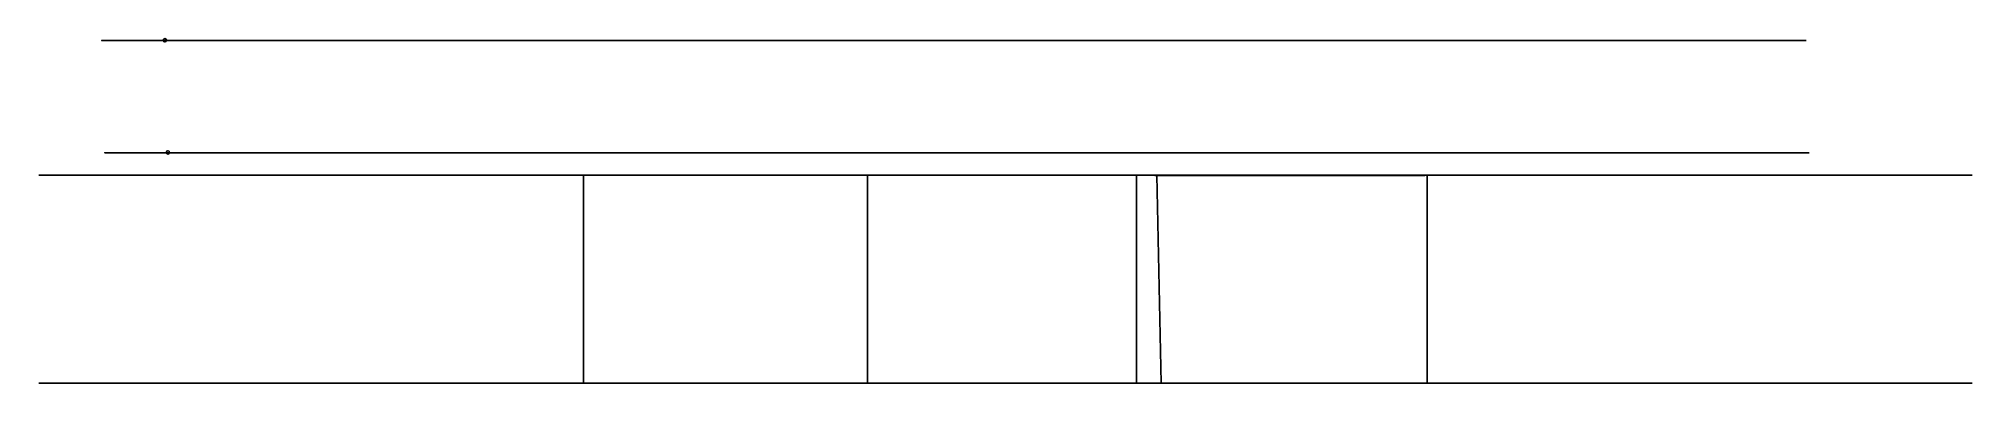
# Model space of a CAD drawing. Header units: millimetres. Extents: x 173295.9 to 173382.1, y -9.3 to 6.1.
import ezdxf

# ---------------------------------------------------------------- set-up
doc = ezdxf.new("R2010")
doc.units = ezdxf.units.MM

msp = doc.modelspace()

# ---------------------------------------------------------------- linework, layer by layer
at = {"extrusion": (0, -1, 0)}
for p, q in [((173298.713, 6, -17484.303), (173374.713, 6, -17484.303)), ((173299.503, 6, -17484.916), (173373.923, 6, -17484.916)), ((173298.851, 1, -17484.284), (173374.851, 1, -17484.284)), ((173299.641, 1, -17484.897), (173374.061, 1, -17484.897)), ((173296.421, 0, -17489.887), (173296.289, 0, -17489.708)), ((173296.289, 0, -17489.708), (173311.895, 0, -17478.323)), ((173300.673, 0, -17486.771), (173296.421, 0, -17489.887)), ((173311.919, 0, -17486.806), (173300.673, 0, -17486.771)), ((173311.895, 0, -17478.548), (173309.39, 0, -17480.384)), ((173309.39, 0, -17480.384), (173309.391, 0, -17486.41)), ((173309.391, 0, -17486.41), (173311.886, 0, -17486.392)), ((173311.895, 0, -17478.323), (173311.895, 0, -17478.548)), ((173312.11, 0, -17478.638), (173312.33, 0, -17478.474)), ((173312.379, 0, -17488.925), (173312.164, 0, -17488.922)), ((173313.907, 0, -17486.812), (173312.639, 0, -17486.808)), ((173312.674, 0, -17486.387), (173314.147, 0, -17486.377)), ((173313.003, 0, -17488.934), (173312.837, 0, -17488.932)), ((173320.193, 0, -17487.222), (173313.263, 0, -17489.462)), ((173313.263, 0, -17489.462), (173313.263, 0, -17489.094)), ((173313.263, 0, -17489.094), (173320.193, 0, -17486.831)), ((173314.147, 0, -17486.377), (173315.369, 0, -17486.368)), ((173320.193, 0, -17486.831), (173314.994, 0, -17486.815)), ((173315.369, 0, -17486.368), (173320.137, 0, -17486.335)), ((173319.939, 0, -17478.493), (173320.075, 0, -17478.599)), ((173320.132, 0, -17478.599), (173320.333, 0, -17478.599)), ((173320.301, 0, -17486.831), (173320.193, 0, -17486.831)), ((173320.301, 0, -17486.831), (173320.193, 0, -17486.831)), ((173320.193, 0, -17486.831), (173320.193, 0, -17487.222)), ((173320.193, 0, -17487.222), (173357.807, 0, -17487.222)), ((173357.807, 0, -17487.248), (173320.193, 0, -17487.248)), ((173320.193, 0, -17487.248), (173320.193, 0, -17487.222)), ((173320.517, 0, -17486.831), (173320.301, 0, -17486.831)), ((173332.075, 0, -17486.828), (173320.517, 0, -17486.831)), ((173324.062, 0, -17481.01), (173324.253, 0, -17481.148)), ((173357.807, 0, -17487.222), (173357.807, 0, -17487.248)), ((173357.707, -9.27, -17486.821), (173345.665, -9.27, -17486.824))]:
    msp.add_line(p, q, dxfattribs=at)
at = {"extrusion": (0, -1, 6.12323e-17)}
for p, q in [((173295.907, 0, -17489.718), (173295.907, 0, -17489.718)), ((173296.289, 0, -17489.708), (173296.289, 0, -17489.708)), ((173320.193, 0, -17486.831), (173300.673, 0, -17486.771)), ((173309.119, 0, -17486.412), (173301.172, 0, -17486.406)), ((173303.251, 0, -17484.882), (173303.252, 0, -17486.413)), ((173303.465, 0, -17484.725), (173303.465, 0, -17486.413)), ((173306.252, 0, -17482.683), (173306.253, 0, -17486.412)), ((173306.473, 0, -17482.522), (173306.473, 0, -17486.412)), ((173309.117, 0, -17480.583), (173309.119, 0, -17486.412)), ((173309.119, 0, -17486.412), (173320.137, 0, -17486.335)), ((173309.356, 0, -17488.882), (173309.348, 0, -17489.446)), ((173311.981, 0, -17489.462), (173309.348, 0, -17489.446)), ((173313.106, 0, -17488.936), (173309.356, 0, -17488.882)), ((173309.39, 0, -17480.384), (173309.391, 0, -17486.411)), ((173311.895, 0, -17478.548), (173311.895, 0, -17478.548)), ((173311.895, 0, -17478.323), (173311.895, 0, -17478.323)), ((173311.895, 0, -17478.323), (173312.239, 0, -17478.072)), ((173312.11, 0, -17478.638), (173311.895, 0, -17478.548)), ((173311.956, 0, -17489.973), (173311.955, 0, -17490.181)), ((173311.955, 0, -17490.181), (173313.342, 0, -17490.193)), ((173313.313, 0, -17489.979), (173311.956, 0, -17489.973)), ((173312.2, 0, -17489.174), (173311.981, 0, -17489.384)), ((173311.981, 0, -17489.384), (173311.981, 0, -17489.443)), ((173313.263, 0, -17489.462), (173311.981, 0, -17489.462)), ((173311.981, 0, -17489.462), (173311.981, 0, -17489.443)), ((173312.55, 0, -17478.311), (173312.11, 0, -17478.638)), ((173312.164, 0, -17488.922), (173312.2, 0, -17489.174)), ((173312.2, 0, -17489.174), (173313.02, 0, -17489.181)), ((173312.239, 0, -17478.072), (173312.55, 0, -17478.027)), ((173312.55, 0, -17478.027), (173312.55, 0, -17478.311)), ((173313.02, 0, -17489.181), (173313.263, 0, -17489.094)), ((173313.263, 0, -17489.094), (173313.106, 0, -17488.936)), ((173313.263, 0, -17489.094), (173313.263, 0, -17489.462)), ((173313.263, 0, -17489.094), (173320.193, 0, -17486.831)), ((173320.193, 0, -17487.222), (173313.263, 0, -17489.462)), ((173320.075, 0, -17478.599), (173319.939, 0, -17478.493)), ((173319.939, 0, -17478.493), (173319.948, 0, -17478.037)), ((173319.948, 0, -17478.037), (173320.274, 0, -17478.058)), ((173320.333, 0, -17478.599), (173320.075, 0, -17478.599)), ((173320.193, 0, -17487.222), (173357.749, 0, -17487.244)), ((173320.193, 0, -17486.831), (173320.193, 0, -17487.222)), ((173320.574, 0, -17478.279), (173320.274, 0, -17478.058)), ((173324.322, 0, -17481.33), (173324.137, 0, -17481.33)), ((173324.185, 0, -17481.33), (173324.148, 0, -17486.83)), ((173324.257, 0, -17486.83), (173324.257, 0, -17481.33)), ((173324.331, 0, -17481.205), (173324.322, 0, -17481.33)), ((173326.771, 0, -17482.977), (173326.68, 0, -17483.116)), ((173326.68, 0, -17483.116), (173326.848, 0, -17483.263)), ((173326.848, 0, -17483.263), (173326.988, 0, -17483.314)), ((173326.881, 0, -17483.275), (173326.854, 0, -17486.829)), ((173326.96, 0, -17483.304), (173326.961, 0, -17486.829)), ((173326.988, 0, -17483.314), (173327.106, 0, -17483.22)), ((173326.988, 0, -17483.314), (173329.4, 0, -17486.828)), ((173327.106, 0, -17483.22), (173329.611, 0, -17486.833)), ((173329.611, 0, -17485.039), (173329.61, 0, -17486.834)), ((173329.698, 0, -17485.102), (173329.682, 0, -17486.834)), ((173329.698, 0, -17485.102), (173329.698, 0, -17485.102)), ((173332.865, 0, -17485.862), (173344.854, 0, -17485.872)), ((173332.865, 0, -17485.862), (173332.866, 0, -17486.827)), ((173344.854, 0, -17485.947), (173333.063, 0, -17485.956)), ((173333.063, 0, -17485.956), (173333.063, 0, -17486.827)), ((173348.345, 0, -17485.125), (173348.343, 0, -17486.824)), ((173348.432, 0, -17485.063), (173348.416, 0, -17486.824)), ((173350.956, 0, -17483.269), (173348.437, 0, -17486.823)), ((173351.073, 0, -17483.365), (173348.647, 0, -17486.823)), ((173351.073, 0, -17483.365), (173350.956, 0, -17483.269)), ((173351.101, 0, -17483.355), (173351.065, 0, -17486.823)), ((173351.214, 0, -17483.315), (173351.073, 0, -17483.365)), ((173351.181, 0, -17483.327), (173351.171, 0, -17486.823)), ((173351.383, 0, -17483.17), (173351.214, 0, -17483.315)), ((173351.293, 0, -17483.03), (173351.383, 0, -17483.17)), ((173353.751, 0, -17481.283), (173353.759, 0, -17481.408)), ((173353.759, 0, -17481.408), (173353.943, 0, -17481.41)), ((173353.769, 0, -17486.822), (173353.824, 0, -17481.409)), ((173353.896, 0, -17481.409), (173353.877, 0, -17486.822)), ((173357.536, 0, -17487.244), (173364.735, 0, -17489.652)), ((173357.538, 0, -17478.395), (173357.84, 0, -17478.178)), ((173364.738, 0, -17489.284), (173357.749, 0, -17486.821)), ((173377.07, 0, -17486.88), (173357.749, 0, -17486.821)), ((173357.749, 0, -17487.244), (173357.749, 0, -17486.821)), ((173357.775, 0, -17478.718), (173358.034, 0, -17478.721)), ((173366.195, 0, -17486.461), (173357.807, 0, -17486.455)), ((173358.166, 0, -17478.16), (173357.84, 0, -17478.178)), ((173358.034, 0, -17478.721), (173358.171, 0, -17478.616)), ((173358.171, 0, -17478.616), (173358.166, 0, -17478.16)), ((173366.035, 0, -17490.385), (173364.648, 0, -17490.382)), ((173364.679, 0, -17490.169), (173366.036, 0, -17490.177)), ((173364.738, 0, -17489.284), (173364.735, 0, -17489.652)), ((173364.735, 0, -17489.652), (173366.017, 0, -17489.665)), ((173364.738, 0, -17489.284), (173364.896, 0, -17489.128)), ((173364.896, 0, -17489.128), (173368.647, 0, -17489.112)), ((173365.564, 0, -17478.225), (173365.561, 0, -17478.509)), ((173365.561, 0, -17478.509), (173365.998, 0, -17478.841)), ((173365.875, 0, -17478.273), (173365.564, 0, -17478.225)), ((173366.216, 0, -17478.528), (173365.875, 0, -17478.273)), ((173365.998, 0, -17478.841), (173366.214, 0, -17478.753)), ((173366.017, 0, -17489.665), (173368.65, 0, -17489.677)), ((173366.036, 0, -17490.177), (173366.035, 0, -17490.385)), ((173366.195, 0, -17486.461), (173376.416, 0, -17486.39)), ((173366.214, 0, -17478.753), (173366.214, 0, -17478.753)), ((173366.214, 0, -17478.753), (173366.216, 0, -17478.528)), ((173366.216, 0, -17478.528), (173366.216, 0, -17478.528)), ((173368.638, 0, -17486.854), (173368.65, 0, -17489.677)), ((173368.7, 0, -17480.614), (173368.639, 0, -17486.444)), ((173368.97, 0, -17480.817), (173368.912, 0, -17486.442)), ((173371.595, 0, -17482.782), (173371.557, 0, -17486.424)), ((173371.814, 0, -17482.946), (173371.778, 0, -17486.423)), ((173374.58, 0, -17485.016), (173374.566, 0, -17486.403)), ((173374.792, 0, -17485.175), (173374.779, 0, -17486.402)), ((173357.538, -9.28, -17478.395), (173357.84, -9.28, -17478.178))]:
    msp.add_line(p, q, dxfattribs=at)
for p, q in [((173345.953, -9.28, -17486.824), (173345.761, 0, -17486.824)), ((173357.538, 0, -17478.395), (173357.633, 0, -17478.524)), ((173357.538, -9.28, -17478.395), (173357.633, -9.28, -17478.524))]:
    msp.add_line(p, q)
at = {"extrusion": (0, 1, 6.12323e-17)}
for p, q in [((173357.538, 0, -17478.395), (173357.84, 0, -17478.178)), ((173295.907, -9.28, -17489.718), (173295.907, -9.28, -17489.718)), ((173296.289, -9.28, -17489.708), (173296.289, -9.28, -17489.708)), ((173320.193, -9.28, -17486.831), (173300.673, -9.28, -17486.771)), ((173309.119, -9.28, -17486.412), (173301.172, -9.28, -17486.406)), ((173303.251, -9.28, -17484.882), (173303.252, -9.28, -17486.413)), ((173303.465, -9.28, -17484.725), (173303.465, -9.28, -17486.413)), ((173306.252, -9.28, -17482.683), (173306.253, -9.28, -17486.412)), ((173306.473, -9.28, -17482.522), (173306.473, -9.28, -17486.412)), ((173309.117, -9.28, -17480.583), (173309.119, -9.28, -17486.412)), ((173309.119, -9.28, -17486.412), (173320.137, -9.28, -17486.335)), ((173309.356, -9.28, -17488.882), (173309.348, -9.28, -17489.446)), ((173311.981, -9.28, -17489.462), (173309.348, -9.28, -17489.446)), ((173313.106, -9.28, -17488.936), (173309.356, -9.28, -17488.882)), ((173309.39, -9.28, -17480.384), (173309.391, -9.28, -17486.411)), ((173311.895, -9.28, -17478.548), (173311.895, -9.28, -17478.548)), ((173311.895, -9.28, -17478.323), (173311.895, -9.28, -17478.323)), ((173311.895, -9.28, -17478.323), (173312.239, -9.28, -17478.072)), ((173312.11, -9.28, -17478.638), (173311.895, -9.28, -17478.548)), ((173311.956, -9.28, -17489.973), (173311.955, -9.28, -17490.181)), ((173311.955, -9.28, -17490.181), (173313.342, -9.28, -17490.193)), ((173313.313, -9.28, -17489.979), (173311.956, -9.28, -17489.973)), ((173312.2, -9.28, -17489.174), (173311.981, -9.28, -17489.384)), ((173311.981, -9.28, -17489.384), (173311.981, -9.28, -17489.443)), ((173313.263, -9.28, -17489.462), (173311.981, -9.28, -17489.462)), ((173311.981, -9.28, -17489.462), (173311.981, -9.28, -17489.443)), ((173312.55, -9.28, -17478.311), (173312.11, -9.28, -17478.638)), ((173312.164, -9.28, -17488.922), (173312.2, -9.28, -17489.174)), ((173312.2, -9.28, -17489.174), (173313.02, -9.28, -17489.181)), ((173312.239, -9.28, -17478.072), (173312.55, -9.28, -17478.027)), ((173312.55, -9.28, -17478.027), (173312.55, -9.28, -17478.311)), ((173313.02, -9.28, -17489.181), (173313.263, -9.28, -17489.094)), ((173313.263, -9.28, -17489.094), (173313.106, -9.28, -17488.936)), ((173313.263, -9.28, -17489.094), (173313.263, -9.28, -17489.462)), ((173313.263, -9.28, -17489.094), (173320.193, -9.28, -17486.831)), ((173320.193, -9.28, -17487.222), (173313.263, -9.28, -17489.462)), ((173320.075, -9.28, -17478.599), (173319.939, -9.28, -17478.493)), ((173319.939, -9.28, -17478.493), (173319.948, -9.28, -17478.037)), ((173319.948, -9.28, -17478.037), (173320.274, -9.28, -17478.058)), ((173320.333, -9.28, -17478.599), (173320.075, -9.28, -17478.599)), ((173320.193, -9.28, -17487.222), (173357.749, -9.28, -17487.244)), ((173320.193, -9.28, -17486.831), (173320.193, -9.28, -17487.222)), ((173320.574, -9.28, -17478.279), (173320.274, -9.28, -17478.058)), ((173324.322, -9.28, -17481.33), (173324.137, -9.28, -17481.33)), ((173324.185, -9.28, -17481.33), (173324.148, -9.28, -17486.83)), ((173324.257, -9.28, -17486.83), (173324.257, -9.28, -17481.33)), ((173324.331, -9.28, -17481.205), (173324.322, -9.28, -17481.33)), ((173326.771, -9.28, -17482.977), (173326.68, -9.28, -17483.116)), ((173326.68, -9.28, -17483.116), (173326.848, -9.28, -17483.263)), ((173326.848, -9.28, -17483.263), (173326.988, -9.28, -17483.314)), ((173326.881, -9.28, -17483.275), (173326.854, -9.28, -17486.829)), ((173326.96, -9.28, -17483.304), (173326.961, -9.28, -17486.829)), ((173326.988, -9.28, -17483.314), (173327.106, -9.28, -17483.22)), ((173326.988, -9.28, -17483.314), (173329.4, -9.28, -17486.828)), ((173327.106, -9.28, -17483.22), (173329.611, -9.28, -17486.833)), ((173329.611, -9.28, -17485.039), (173329.61, -9.28, -17486.834)), ((173329.698, -9.28, -17485.102), (173329.682, -9.28, -17486.834)), ((173329.698, -9.28, -17485.102), (173329.698, -9.28, -17485.102)), ((173332.865, -9.28, -17485.862), (173344.854, -9.28, -17485.872)), ((173332.865, -9.28, -17485.862), (173332.866, -9.28, -17486.827)), ((173344.854, -9.28, -17485.947), (173333.063, -9.28, -17485.956)), ((173333.063, -9.28, -17485.956), (173333.063, -9.28, -17486.827)), ((173348.345, -9.28, -17485.125), (173348.343, -9.28, -17486.824)), ((173348.432, -9.28, -17485.063), (173348.416, -9.28, -17486.824)), ((173350.956, -9.28, -17483.269), (173348.437, -9.28, -17486.823)), ((173351.073, -9.28, -17483.365), (173348.647, -9.28, -17486.823)), ((173351.073, -9.28, -17483.365), (173350.956, -9.28, -17483.269)), ((173351.101, -9.28, -17483.355), (173351.065, -9.28, -17486.823)), ((173351.214, -9.28, -17483.315), (173351.073, -9.28, -17483.365)), ((173351.181, -9.28, -17483.327), (173351.171, -9.28, -17486.823)), ((173351.383, -9.28, -17483.17), (173351.214, -9.28, -17483.315)), ((173351.293, -9.28, -17483.03), (173351.383, -9.28, -17483.17)), ((173353.751, -9.28, -17481.283), (173353.759, -9.28, -17481.408)), ((173353.759, -9.28, -17481.408), (173353.943, -9.28, -17481.41)), ((173353.769, -9.28, -17486.822), (173353.824, -9.28, -17481.409)), ((173353.896, -9.28, -17481.409), (173353.877, -9.28, -17486.822)), ((173357.536, -9.28, -17487.244), (173364.735, -9.28, -17489.652)), ((173357.538, -9.28, -17478.395), (173357.84, -9.28, -17478.178)), ((173364.738, -9.28, -17489.284), (173357.749, -9.28, -17486.821)), ((173357.749, -9.28, -17487.244), (173357.749, -9.28, -17486.821)), ((173377.07, -9.28, -17486.88), (173357.749, -9.28, -17486.821)), ((173357.775, -9.28, -17478.718), (173358.034, -9.28, -17478.721)), ((173366.195, -9.28, -17486.461), (173357.807, -9.28, -17486.455)), ((173358.166, -9.28, -17478.16), (173357.84, -9.28, -17478.178)), ((173358.034, -9.28, -17478.721), (173358.171, -9.28, -17478.616)), ((173358.171, -9.28, -17478.616), (173358.166, -9.28, -17478.16)), ((173366.035, -9.28, -17490.385), (173364.648, -9.28, -17490.382)), ((173364.679, -9.28, -17490.169), (173366.036, -9.28, -17490.177)), ((173364.738, -9.28, -17489.284), (173364.735, -9.28, -17489.652)), ((173364.735, -9.28, -17489.652), (173366.017, -9.28, -17489.665)), ((173364.738, -9.28, -17489.284), (173364.896, -9.28, -17489.128)), ((173364.896, -9.28, -17489.128), (173368.647, -9.28, -17489.112)), ((173365.564, -9.28, -17478.225), (173365.561, -9.28, -17478.509)), ((173365.561, -9.28, -17478.509), (173365.998, -9.28, -17478.841)), ((173365.875, -9.28, -17478.273), (173365.564, -9.28, -17478.225)), ((173366.216, -9.28, -17478.528), (173365.875, -9.28, -17478.273)), ((173365.998, -9.28, -17478.841), (173366.214, -9.28, -17478.753)), ((173366.017, -9.28, -17489.665), (173368.65, -9.28, -17489.677)), ((173366.036, -9.28, -17490.177), (173366.035, -9.28, -17490.385)), ((173366.195, -9.28, -17486.461), (173376.416, -9.28, -17486.39)), ((173366.214, -9.28, -17478.753), (173366.214, -9.28, -17478.753)), ((173366.214, -9.28, -17478.753), (173366.216, -9.28, -17478.528)), ((173366.216, -9.28, -17478.528), (173366.216, -9.28, -17478.528)), ((173368.638, -9.28, -17486.854), (173368.65, -9.28, -17489.677)), ((173368.7, -9.28, -17480.614), (173368.639, -9.28, -17486.444)), ((173368.97, -9.28, -17480.817), (173368.912, -9.28, -17486.442)), ((173371.595, -9.28, -17482.782), (173371.557, -9.28, -17486.424)), ((173371.814, -9.28, -17482.946), (173371.778, -9.28, -17486.423)), ((173374.58, -9.28, -17485.016), (173374.566, -9.28, -17486.403)), ((173374.792, -9.28, -17485.175), (173374.779, -9.28, -17486.402))]:
    msp.add_line(p, q, dxfattribs=at)
at = {"extrusion": (0, 1, 0)}
for p, q in [((173357.707, -0.01, -17486.821), (173345.665, -0.01, -17486.824)), ((173296.421, -9.28, -17489.887), (173296.289, -9.28, -17489.708)), ((173296.289, -9.28, -17489.708), (173311.895, -9.28, -17478.323)), ((173300.673, -9.28, -17486.771), (173296.421, -9.28, -17489.887)), ((173311.919, -9.28, -17486.806), (173300.673, -9.28, -17486.771)), ((173311.895, -9.28, -17478.548), (173309.39, -9.28, -17480.384)), ((173309.39, -9.28, -17480.384), (173309.391, -9.28, -17486.41)), ((173309.391, -9.28, -17486.41), (173311.886, -9.28, -17486.392)), ((173311.895, -9.28, -17478.323), (173311.895, -9.28, -17478.548)), ((173312.11, -9.28, -17478.638), (173312.33, -9.28, -17478.474)), ((173312.379, -9.28, -17488.925), (173312.164, -9.28, -17488.922)), ((173313.907, -9.28, -17486.812), (173312.639, -9.28, -17486.808)), ((173312.674, -9.28, -17486.387), (173314.147, -9.28, -17486.377)), ((173313.003, -9.28, -17488.934), (173312.837, -9.28, -17488.932)), ((173320.193, -9.28, -17487.222), (173313.263, -9.28, -17489.462)), ((173313.263, -9.28, -17489.462), (173313.263, -9.28, -17489.094)), ((173313.263, -9.28, -17489.094), (173320.193, -9.28, -17486.831)), ((173314.147, -9.28, -17486.377), (173315.369, -9.28, -17486.368)), ((173320.193, -9.28, -17486.831), (173314.994, -9.28, -17486.815)), ((173315.369, -9.28, -17486.368), (173320.137, -9.28, -17486.335)), ((173319.939, -9.28, -17478.493), (173320.075, -9.28, -17478.599)), ((173320.132, -9.28, -17478.599), (173320.333, -9.28, -17478.599)), ((173320.301, -9.28, -17486.831), (173320.193, -9.28, -17486.831)), ((173320.301, -9.28, -17486.831), (173320.193, -9.28, -17486.831)), ((173320.193, -9.28, -17486.831), (173320.193, -9.28, -17487.222)), ((173320.193, -9.28, -17487.222), (173357.807, -9.28, -17487.222)), ((173357.807, -9.28, -17487.248), (173320.193, -9.28, -17487.248)), ((173320.193, -9.28, -17487.248), (173320.193, -9.28, -17487.222)), ((173320.517, -9.28, -17486.831), (173320.301, -9.28, -17486.831)), ((173332.075, -9.28, -17486.828), (173320.517, -9.28, -17486.831)), ((173324.062, -9.28, -17481.01), (173324.253, -9.28, -17481.148)), ((173357.807, -9.28, -17487.222), (173357.807, -9.28, -17487.248))]:
    msp.add_line(p, q, dxfattribs=at)
at = {"extrusion": (0, -1, 0)}
for points, elevation in [([(173374.713, -17484.303, 0.489717), (173298.713, -17484.303), (173299.503, -17484.916, -0.489717), (173373.923, -17484.916)], -6), ([(173374.851, -17484.284, 0.489717), (173298.851, -17484.284), (173299.641, -17484.897, -0.489717), (173374.061, -17484.897)], -1)]:
    msp.add_lwpolyline(points, format="xyb", close=True, dxfattribs=dict(at, elevation=elevation))
for points, elevation in [([(173299.503, -17484.916), (173299.948, -17482.777), (173301.245, -17482.802)], -6), ([(173299.601, -17484.937), (173299.605, -17484.916)], -6), ([(173299.642, -17484.738), (173300.029, -17482.879), (173301.159, -17482.901)], -6), ([(173301.245, -17482.802), (173301.751, -17480.782), (173303.205, -17480.693)], -6), ([(173301.378, -17482.65), (173301.791, -17480.832), (173303.109, -17480.791)], -6), ([(173303.205, -17480.693), (173303.908, -17478.791), (173305.455, -17478.56)], -6), ([(173303.396, -17480.501), (173303.948, -17478.877), (173305.351, -17478.653)], -6), ([(173305.455, -17478.56), (173306.158, -17476.658), (173308.001, -17476.457)], -6), ([(173305.637, -17478.4), (173306.198, -17476.744), (173307.862, -17476.565)], -6), ([(173308.001, -17476.457), (173309.037, -17474.626), (173311.238, -17474.178)], -6), ([(173308.159, -17476.339), (173309.088, -17474.703), (173311.102, -17474.265)], -6), ([(173311.238, -17474.178), (173312.841, -17472.256), (173315.487, -17471.747)], -6), ([(173311.399, -17474.074), (173312.896, -17472.315), (173315.328, -17471.828)], -6), ([(173315.487, -17471.747), (173317.534, -17469.793), (173320.296, -17469.647)], -6), ([(173315.679, -17471.652), (173317.544, -17469.931), (173320.046, -17469.741)], -6), ([(173320.296, -17469.647), (173321.965, -17468.015), (173323.873, -17468.478)], -6), ([(173320.435, -17469.596), (173321.983, -17468.082), (173323.755, -17468.511)], -6), ([(173323.873, -17468.478), (173325.435, -17467.029), (173327.29, -17467.646)], -6), ([(173324.087, -17468.418), (173325.46, -17467.144), (173327.092, -17467.687)], -6), ([(173327.29, -17467.646), (173329.458, -17466.247), (173331.33, -17467.003)], -6), ([(173327.568, -17467.59), (173329.469, -17466.363), (173331.115, -17467.028)], -6), ([(173331.33, -17467.003), (173333.38, -17465.796), (173333.997, -17466.198)], -6), ([(173331.614, -17466.971), (173333.377, -17465.933), (173334.617, -17466.741)], -6), ([(173333.398, -17465.808), (173334.818, -17466.732)], -6), ([(173334.818, -17466.732), (173337.531, -17465.695), (173338.79, -17466.74)], -6), ([(173335.304, -17466.715), (173337.502, -17465.875), (173338.53, -17466.729)], -6), ([(173342.096, -17467.003), (173340.513, -17465.85), (173338.79, -17466.74)], -6), ([(173341.75, -17466.964), (173340.497, -17466.052), (173339.134, -17466.756)], -6), ([(173346.136, -17467.646), (173343.968, -17466.247), (173342.096, -17467.003)], -6), ([(173345.858, -17467.59), (173343.957, -17466.363), (173342.311, -17467.028)], -6), ([(173349.554, -17468.478), (173347.991, -17467.029), (173346.136, -17467.646)], -6), ([(173349.34, -17468.418), (173347.966, -17467.144), (173346.335, -17467.687)], -6), ([(173353.13, -17469.647), (173351.462, -17468.015), (173349.554, -17468.478)], -6), ([(173352.992, -17469.596), (173351.443, -17468.082), (173349.671, -17468.511)], -6), ([(173357.939, -17471.747), (173355.892, -17469.793), (173353.13, -17469.647)], -6), ([(173357.748, -17471.652), (173355.882, -17469.931), (173353.38, -17469.741)], -6), ([(173362.189, -17474.178), (173360.585, -17472.256), (173357.939, -17471.747)], -6), ([(173362.027, -17474.074), (173360.53, -17472.315), (173358.098, -17471.828)], -6), ([(173365.426, -17476.457), (173364.39, -17474.626), (173362.189, -17474.178)], -6), ([(173365.267, -17476.339), (173364.338, -17474.703), (173362.324, -17474.265)], -6), ([(173367.971, -17478.56), (173367.269, -17476.658), (173365.426, -17476.457)], -6), ([(173367.789, -17478.4), (173367.228, -17476.744), (173365.564, -17476.565)], -6), ([(173370.221, -17480.693), (173369.519, -17478.791), (173367.971, -17478.56)], -6), ([(173370.03, -17480.501), (173369.478, -17478.877), (173368.075, -17478.653)], -6), ([(173372.182, -17482.802), (173371.654, -17480.81), (173370.221, -17480.693)], -6), ([(173372.048, -17482.65), (173371.635, -17480.832), (173370.318, -17480.791)], -6), ([(173373.923, -17484.916), (173373.478, -17482.777), (173372.182, -17482.802)], -6), ([(173373.784, -17484.738), (173373.397, -17482.879), (173372.267, -17482.901)], -6), ([(173299.641, -17484.897), (173300.086, -17482.758), (173301.382, -17482.784)], -1), ([(173299.739, -17484.918), (173299.743, -17484.897)], -1), ([(173299.78, -17484.719), (173300.167, -17482.86), (173301.297, -17482.882)], -1), ([(173301.382, -17482.784), (173301.889, -17480.764), (173303.343, -17480.674)], -1), ([(173301.516, -17482.632), (173301.929, -17480.813), (173303.246, -17480.772)], -1), ([(173303.343, -17480.674), (173304.045, -17478.772), (173305.593, -17478.541)], -1), ([(173303.534, -17480.482), (173304.086, -17478.858), (173305.489, -17478.634)], -1), ([(173305.593, -17478.541), (173306.295, -17476.639), (173308.138, -17476.438)], -1), ([(173305.775, -17478.381), (173306.336, -17476.725), (173308, -17476.546)], -1), ([(173308.138, -17476.438), (173309.174, -17474.607), (173311.375, -17474.159)], -1), ([(173308.297, -17476.32), (173309.226, -17474.684), (173311.24, -17474.246)], -1), ([(173311.375, -17474.159), (173312.979, -17472.237), (173315.625, -17471.729)], -1), ([(173311.537, -17474.056), (173313.034, -17472.296), (173315.466, -17471.809)], -1), ([(173315.625, -17471.729), (173317.672, -17469.774), (173320.434, -17469.629)], -1), ([(173315.816, -17471.633), (173317.682, -17469.913), (173320.184, -17469.722)], -1), ([(173320.434, -17469.629), (173322.102, -17467.996), (173324.01, -17468.459)], -1), ([(173320.572, -17469.577), (173322.121, -17468.063), (173323.893, -17468.493)], -1), ([(173324.01, -17468.459), (173325.573, -17467.01), (173327.428, -17467.627)], -1), ([(173324.224, -17468.399), (173325.598, -17467.125), (173327.229, -17467.668)], -1), ([(173327.428, -17467.627), (173329.596, -17466.228), (173331.468, -17466.984)], -1), ([(173327.706, -17467.571), (173329.607, -17466.344), (173331.253, -17467.009)], -1), ([(173331.468, -17466.984), (173333.517, -17465.777), (173334.134, -17466.179)], -1), ([(173331.752, -17466.952), (173333.514, -17465.914), (173334.755, -17466.722)], -1), ([(173333.536, -17465.789), (173334.955, -17466.713)], -1), ([(173334.955, -17466.713), (173337.669, -17465.677), (173338.928, -17466.721)], -1), ([(173335.441, -17466.696), (173337.639, -17465.857), (173338.668, -17466.71)], -1), ([(173342.234, -17466.984), (173340.65, -17465.831), (173338.928, -17466.721)], -1), ([(173341.888, -17466.945), (173340.635, -17466.034), (173339.272, -17466.737)], -1), ([(173346.274, -17467.627), (173344.106, -17466.228), (173342.234, -17466.984)], -1), ([(173345.996, -17467.571), (173344.095, -17466.344), (173342.449, -17467.009)], -1), ([(173349.691, -17468.459), (173348.129, -17467.01), (173346.274, -17467.627)], -1), ([(173349.477, -17468.399), (173348.104, -17467.125), (173346.472, -17467.668)], -1), ([(173353.268, -17469.629), (173351.599, -17467.996), (173349.691, -17468.459)], -1), ([(173353.129, -17469.577), (173351.581, -17468.063), (173349.809, -17468.493)], -1), ([(173358.077, -17471.729), (173356.03, -17469.774), (173353.268, -17469.629)], -1), ([(173357.885, -17471.633), (173356.02, -17469.913), (173353.518, -17469.722)], -1), ([(173362.326, -17474.159), (173360.723, -17472.237), (173358.077, -17471.729)], -1), ([(173362.165, -17474.056), (173360.668, -17472.296), (173358.236, -17471.809)], -1), ([(173365.563, -17476.438), (173364.527, -17474.607), (173362.326, -17474.159)], -1), ([(173365.405, -17476.32), (173364.476, -17474.684), (173362.462, -17474.246)], -1), ([(173368.109, -17478.541), (173367.406, -17476.639), (173365.563, -17476.438)], -1), ([(173367.927, -17478.381), (173367.366, -17476.725), (173365.702, -17476.546)], -1), ([(173370.359, -17480.674), (173369.656, -17478.772), (173368.109, -17478.541)], -1), ([(173370.168, -17480.482), (173369.616, -17478.858), (173368.213, -17478.634)], -1), ([(173372.319, -17482.784), (173371.792, -17480.791), (173370.359, -17480.674)], -1), ([(173372.186, -17482.632), (173371.773, -17480.813), (173370.455, -17480.772)], -1), ([(173374.061, -17484.897), (173373.616, -17482.758), (173372.319, -17482.784)], -1), ([(173373.922, -17484.719), (173373.535, -17482.86), (173372.405, -17482.882)], -1)]:
    msp.add_lwpolyline(points, dxfattribs=dict(at, elevation=elevation))
for points in [[(173320.137, -17486.335), (173320.193, -17486.831), (173314.994, -17486.815), (173313.907, -17486.812, -0.003129), (173314.147, -17486.377), (173315.369, -17486.368, -0.00463), (173314.994, -17486.815), (173320.193, -17486.831, -0.003344)], [(173324.253, -17481.148), (173332.075, -17486.828), (173329.61, -17486.828), (173329.61, -17486.831), (173329.608, -17486.828), (173320.517, -17486.831, 0.073402)], [(173324.253, -17481.148), (173324.331, -17481.205), (173324.322, -17481.33), (173324.257, -17481.33), (173324.257, -17486.777, -0.030798), (173326.68, -17483.116), (173326.771, -17482.977), (173327.106, -17483.22), (173326.988, -17483.314), (173326.96, -17483.304), (173326.961, -17486.829), (173326.854, -17486.829), (173326.881, -17483.275), (173326.848, -17483.263, -0.029578), (173324.423, -17486.83), (173324.257, -17486.83), (173324.257, -17481.33), (173324.167, -17481.33, 0.002158)], [(173324.253, -17481.148), (173324.331, -17481.205), (173324.322, -17481.33), (173324.257, -17481.33), (173324.257, -17486.777, -0.030798), (173326.68, -17483.116), (173326.771, -17482.977), (173327.106, -17483.22), (173329.608, -17486.828), (173329.4, -17486.828), (173326.988, -17483.314), (173326.96, -17483.304), (173326.961, -17486.829), (173326.854, -17486.829), (173326.881, -17483.275), (173326.848, -17483.263, -0.029578), (173324.423, -17486.83), (173324.257, -17486.83), (173324.257, -17481.33), (173324.167, -17481.33, 0.002158)]]:
    msp.add_lwpolyline(points, format="xyb", close=True, dxfattribs=at)
msp.add_lwpolyline([(173320.217, -17486.831, -0.055393), (173320.157, -17478.599), (173320.358, -17478.599, -0.067774), (173320.326, -17486.83)], format="xyb", dxfattribs=at)
for points, elevation in [([(173320.193, 0), (173357.807, 0), (173357.807, -9.28), (173320.193, -9.28)], -17487.222), ([(173332.865, 0), (173344.854, 0), (173344.854, -9.28), (173332.865, -9.28)], -17485.862)]:
    msp.add_lwpolyline(points, close=True, dxfattribs=dict(elevation=elevation))
msp.add_lwpolyline([(173344.854, -17485.947), (173345.665, -17486.824), (173345.751, -17486.824), (173344.854, -17485.872)], close=True, dxfattribs=at)
at = {"extrusion": (0, 1, 0)}
for points in [[(-173357.538, -17478.395), (-173357.633, -17478.524), (-173345.953, -17486.824), (-173345.762, -17486.824)], [(-173366.214, -17478.753), (-173366.216, -17478.528), (-173381.71, -17490.076), (-173381.566, -17490.246)]]:
    msp.add_lwpolyline(points, close=True, dxfattribs=at)
at = {"extrusion": (5.93527e-17, -1, 1.5055e-17)}
msp.add_lwpolyline([(173382.118, -17490.078), (173381.98, -17490.246), (173381.838, -17490.418), (173381.648, -17490.648), (173381.4, -17490.444), (173381.876, -17489.878)], close=True, dxfattribs=at)
at = {"extrusion": (0, -1, 6.12323e-17)}
msp.add_lwpolyline([(173295.907, -17489.718), (173296.161, -17489.532), (173296.289, -17489.708), (173296.421, -17489.887), (173296.597, -17490.128), (173296.338, -17490.318)], close=True, dxfattribs=at)
for points in [[(173296.421, -17489.887), (173311.895, -17478.548), (173311.895, -17478.323), (173296.289, -17489.708)], [(173332.264, -17486.828), (173320.574, -17478.279), (173320.478, -17478.407), (173332.075, -17486.828), (173324.253, -17481.148)]]:
    msp.add_lwpolyline(points, dxfattribs=at)
at = {"extrusion": (0, 1, 6.12323e-17), "elevation": -9.28}
msp.add_lwpolyline([(-173295.907, -17489.718), (-173296.161, -17489.532), (-173296.289, -17489.708), (-173296.421, -17489.887), (-173296.597, -17490.128), (-173296.338, -17490.318)], close=True, dxfattribs=at)
for points in [[(-173296.421, -17489.887), (-173311.895, -17478.548), (-173311.895, -17478.323), (-173296.289, -17489.708)], [(-173332.264, -17486.828), (-173320.574, -17478.279), (-173320.478, -17478.407), (-173332.075, -17486.828), (-173324.253, -17481.148)]]:
    msp.add_lwpolyline(points, dxfattribs=at)
at = {"extrusion": (0, 1, 0), "elevation": -9.28}
for points in [[(-173320.137, -17486.335), (-173320.193, -17486.831), (-173314.994, -17486.815), (-173313.907, -17486.812, 0.003129), (-173314.147, -17486.377), (-173315.369, -17486.368, 0.00463), (-173314.994, -17486.815), (-173320.193, -17486.831, 0.003344)], [(-173324.253, -17481.148), (-173332.075, -17486.828), (-173329.61, -17486.828), (-173329.61, -17486.831), (-173329.608, -17486.828), (-173320.517, -17486.831, -0.073402)], [(-173324.253, -17481.148), (-173324.331, -17481.205), (-173324.322, -17481.33), (-173324.257, -17481.33), (-173324.257, -17486.777, 0.030798), (-173326.68, -17483.116), (-173326.771, -17482.977), (-173327.106, -17483.22), (-173326.988, -17483.314), (-173326.96, -17483.304), (-173326.961, -17486.829), (-173326.854, -17486.829), (-173326.881, -17483.275), (-173326.848, -17483.263, 0.029578), (-173324.423, -17486.83), (-173324.257, -17486.83), (-173324.257, -17481.33), (-173324.167, -17481.33, -0.002158)], [(-173324.253, -17481.148), (-173324.331, -17481.205), (-173324.322, -17481.33), (-173324.257, -17481.33), (-173324.257, -17486.777, 0.030798), (-173326.68, -17483.116), (-173326.771, -17482.977), (-173327.106, -17483.22), (-173329.608, -17486.828), (-173329.4, -17486.828), (-173326.988, -17483.314), (-173326.96, -17483.304), (-173326.961, -17486.829), (-173326.854, -17486.829), (-173326.881, -17483.275), (-173326.848, -17483.263, 0.029578), (-173324.423, -17486.83), (-173324.257, -17486.83), (-173324.257, -17481.33), (-173324.167, -17481.33, -0.002158)]]:
    msp.add_lwpolyline(points, format="xyb", close=True, dxfattribs=at)
msp.add_lwpolyline([(-173320.217, -17486.831, 0.055393), (-173320.157, -17478.599), (-173320.358, -17478.599, 0.067774), (-173320.326, -17486.83)], format="xyb", dxfattribs=at)
msp.add_lwpolyline([(-173344.854, -17485.947), (-173345.665, -17486.824), (-173345.751, -17486.824), (-173344.854, -17485.872)], close=True, dxfattribs=at)
at = {"extrusion": (0, -1, 0), "elevation": 9.28}
for points in [[(173357.538, -17478.395), (173357.633, -17478.524), (173345.953, -17486.824), (173345.762, -17486.824)], [(173366.214, -17478.753), (173366.216, -17478.528), (173381.71, -17490.076), (173381.566, -17490.246)]]:
    msp.add_lwpolyline(points, close=True, dxfattribs=at)
at = {"extrusion": (5.93527e-17, 1, 1.5055e-17), "elevation": -9.28}
msp.add_lwpolyline([(-173382.118, -17490.078), (-173381.98, -17490.246), (-173381.838, -17490.418), (-173381.648, -17490.648), (-173381.4, -17490.444), (-173381.876, -17489.878)], close=True, dxfattribs=at)
for points in [[(173357.633, 0, -17478.524), (173345.953, 0, -17486.824), (173332.221, 0, -17486.824)], [(173357.633, -9.28, -17478.524), (173345.953, -9.28, -17486.824), (173332.221, -9.28, -17486.824)]]:
    msp.add_polyline3d(points)
for centre in [(173301.533, 6.012, -17484.303), (173301.67, 1.012, -17484.284)]:
    msp.add_circle(centre, 0.0738)
at = {"extrusion": (0, -1, 6.12323e-17)}
for centre, radius, start, end in [((173349.03, -17483.587), 37.251, 172.36571, 188.23442), ((173279.746, -17483.853), 33.025, 351.17147, 9.3739), ((173316.196, -17518.467), 40.604, 84.69733, 95.15108), ((173348.771, -17505.744), 39.673, 136.61455, 154.93415), ((173348.481, -17500.912), 31.502, 140.81803, 153.44778), ((173355.163, -17504.597), 35.675, 142.97623, 150.03229), ((173322.682, -17504.359), 35.675, 29.44417, 36.4384), ((173329.401, -17500.742), 31.502, 26.22599, 38.59659), ((173387.972, -17483.024), 30.503, 171.8843, 187.15093), ((173327.724, -17481.926), 30.422, 350.74088, 6.04962), ((173361.505, -17518.626), 40.604, 84.26354, 94.7173), ((173329.062, -17505.571), 39.673, 24.48771, 42.80008), ((173398.307, -17484.387), 33.025, 170.04072, 188.24315), ((173329.029, -17483.412), 37.251, 351.1802, 7.04892), ((173316.389, -17442.116), 36.398, 263.94632, 275.60251), ((173291.067, -17466.338), 31.493, 314.12077, 337.08659), ((173323.547, -17488.715), 10.312, 184.15411, 188.23996), ((173303.135, -17471.334), 23.287, 318.28134, 335.07367), ((173295.515, -17464.568), 36.486, 322.40076, 329.17755), ((173382.736, -17464.941), 36.486, 210.23707, 216.84869), ((173375.047, -17471.629), 23.287, 204.34095, 220.72309), ((173387.165, -17466.756), 31.493, 202.32803, 225.26417), ((173362.092, -17442.277), 36.398, 263.81211, 275.46831), ((173354.458, -17488.8), 10.312, 351.17466, 355.26051)]:
    msp.add_arc(centre, radius, start, end, dxfattribs=at)
at = {"extrusion": (0, -1, 0)}
for centre, radius, start, end in [((173349.03, -17483.587), 37.251, 172.36571, 184.31931), ((173349.03, -17483.587), 37.251, 184.9569, 188.23442), ((173279.746, -17483.853), 33.025, 355.59997, 9.3739), ((173279.746, -17483.853), 33.025, 351.16571, 354.86735), ((173348.771, -17505.744), 39.673, 151.49638, 154.92691), ((173291.067, -17466.338), 31.493, 314.15045, 319.44177), ((173348.771, -17505.744), 39.673, 136.61455, 150.77925), ((173291.067, -17466.338), 31.493, 320.50295, 337.08659), ((173348.481, -17500.912), 31.502, 140.81803, 153.44778)]:
    msp.add_arc(centre, radius, start, end, dxfattribs=at)
at = {"extrusion": (0, 1, 6.12323e-17)}
for centre, radius, start, end in [((-173349.03, -17483.587, -9.28), 37.251, 351.76558, 7.63429), ((-173279.746, -17483.853, -9.28), 33.025, 170.6261, 188.82853), ((-173316.196, -17518.467, -9.28), 40.604, 84.84892, 95.30267), ((-173316.389, -17442.116, -9.28), 36.398, 264.39749, 276.05368), ((-173348.771, -17505.744, -9.28), 39.673, 25.06585, 43.38545), ((-173291.067, -17466.338, -9.28), 31.493, 202.91341, 225.87923), ((-173323.547, -17488.715, -9.28), 10.312, 351.76004, 355.84589), ((-173348.481, -17500.912, -9.28), 31.502, 26.55222, 39.18197), ((-173303.135, -17471.334, -9.28), 23.287, 204.92633, 221.71866), ((-173355.163, -17504.597, -9.28), 35.675, 29.96771, 37.02377), ((-173295.515, -17464.568, -9.28), 36.486, 210.82245, 217.59924), ((-173382.736, -17464.941, -9.28), 36.486, 323.15131, 329.76293), ((-173322.682, -17504.359, -9.28), 35.675, 143.5616, 150.55583), ((-173375.047, -17471.629, -9.28), 23.287, 319.27691, 335.65905), ((-173329.401, -17500.742, -9.28), 31.502, 141.40341, 153.77401), ((-173387.972, -17483.024, -9.28), 30.503, 352.84907, 8.1157), ((-173327.724, -17481.926, -9.28), 30.422, 173.95038, 189.25912), ((-173387.165, -17466.756, -9.28), 31.493, 314.73583, 337.67197), ((-173361.505, -17518.626, -9.28), 40.604, 85.2827, 95.73646), ((-173362.092, -17442.277, -9.28), 36.398, 264.53169, 276.18789), ((-173329.062, -17505.571, -9.28), 39.673, 137.19992, 155.51229), ((-173354.458, -17488.8, -9.28), 10.312, 184.73949, 188.82534), ((-173398.307, -17484.387, -9.28), 33.025, 351.75685, 9.95928), ((-173329.029, -17483.412, -9.28), 37.251, 172.95108, 188.8198)]:
    msp.add_arc(centre, radius, start, end, dxfattribs=at)
at = {"extrusion": (0, 1, 0)}
for centre, radius, start, end in [((-173349.03, -17483.587, -9.28), 37.251, 355.68069, 7.63429), ((-173349.03, -17483.587, -9.28), 37.251, 351.76558, 355.0431), ((-173279.746, -17483.853, -9.28), 33.025, 170.6261, 184.40003), ((-173279.746, -17483.853, -9.28), 33.025, 185.13265, 188.83429), ((-173348.771, -17505.744, -9.28), 39.673, 25.07309, 28.50362), ((-173291.067, -17466.338, -9.28), 31.493, 220.55823, 225.84955), ((-173348.771, -17505.744, -9.28), 39.673, 29.22075, 43.38545), ((-173291.067, -17466.338, -9.28), 31.493, 202.91341, 219.49705), ((-173348.481, -17500.912, -9.28), 31.502, 26.55222, 39.18197)]:
    msp.add_arc(centre, radius, start, end, dxfattribs=at)

doc.saveas('drawing.dxf')
